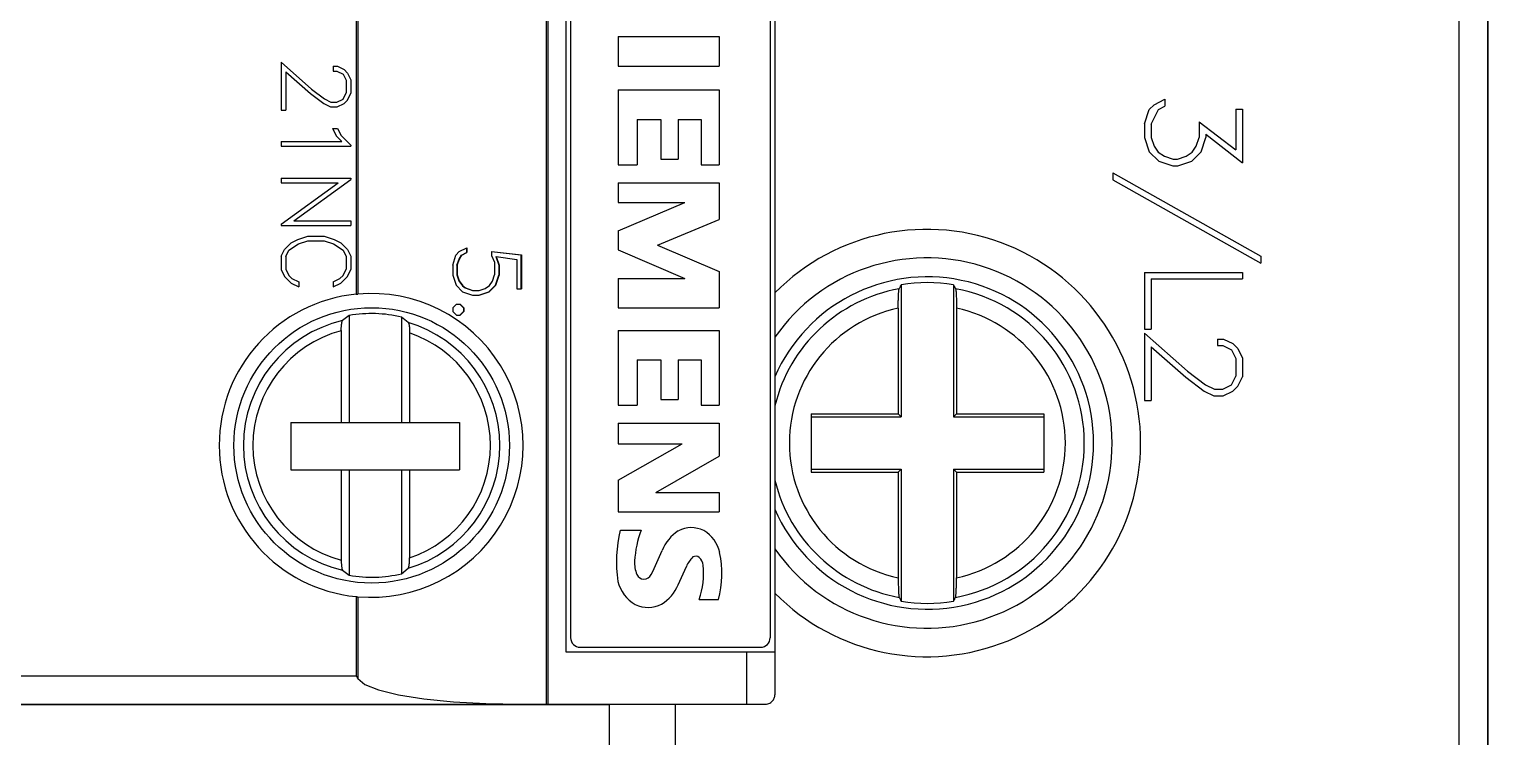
# Model space of a CAD drawing. Header units: millimetres. Extents: x -72 to 2978, y -1067 to 2817.
# Drawn here: x 2447.76 to 2478.47, y 889.07 to 903.97 of the extents above; entities that cross this region are included whole.
import ezdxf

# ---------------------------------------------------------------- set-up
doc = ezdxf.new("R2010")
doc.units = ezdxf.units.MM
doc.layers.add('10000_FRONT', color=7, linetype='Continuous')

msp = doc.modelspace()

# ---------------------------------------------------------------- linework, layer by layer
at = {"layer": '10000_FRONT', "color": 7, "linetype": 'Continuous', "lineweight": 25}
for p, q in [((2458.642, 917.753), (2458.642, 889.753)), ((2458.677, 917.753), (2458.677, 889.753)), ((2477.861, 917.153), (2477.861, 873.353)), ((2463.461, 916.753), (2463.461, 889.953)), ((2478.461, 916.753), (2478.461, 873.753)), ((2478.471, 916.743), (2478.471, 873.763)), ((2454.645, 908.869), (2454.645, 898.387)), ((2454.679, 908.865), (2454.679, 898.391)), ((2459.061, 906.653), (2459.061, 890.853)), ((2459.161, 906.353), (2459.161, 891.153)), ((2463.361, 906.353), (2463.361, 891.153)), ((2460.161, 903.813), (2460.161, 903.191)), ((2460.161, 903.813), (2462.29, 903.813)), ((2462.29, 903.813), (2462.29, 903.191)), ((2453.064, 903.276), (2453.064, 902.265)), ((2453.064, 903.276), (2453.707, 902.704)), ((2454.161, 903.188), (2454.161, 903.088)), ((2454.161, 903.188), (2454.249, 903.188)), ((2454.249, 903.188), (2454.393, 903.118)), ((2460.161, 903.191), (2462.29, 903.191)), ((2453.162, 903.068), (2453.162, 902.265)), ((2453.162, 903.068), (2453.685, 902.612)), ((2454.161, 903.088), (2454.241, 903.088)), ((2454.241, 903.088), (2454.37, 903.023)), ((2454.37, 903.023), (2454.436, 902.894)), ((2454.393, 903.118), (2454.464, 903.045)), ((2454.436, 902.894), (2454.436, 902.628)), ((2454.464, 903.045), (2454.534, 902.902)), ((2454.534, 902.902), (2454.534, 902.62)), ((2453.685, 902.612), (2453.961, 902.404)), ((2453.707, 902.704), (2453.978, 902.5)), ((2454.371, 902.498), (2454.436, 902.628)), ((2454.463, 902.477), (2454.534, 902.62)), ((2460.161, 902.689), (2460.161, 901.115)), ((2460.161, 902.689), (2462.29, 902.689)), ((2462.29, 902.689), (2462.29, 901.115)), ((2453.064, 902.265), (2453.162, 902.265)), ((2453.961, 902.404), (2454.102, 902.333)), ((2453.978, 902.5), (2454.112, 902.434)), ((2454.102, 902.333), (2454.248, 902.333)), ((2454.112, 902.434), (2454.241, 902.434)), ((2454.241, 902.434), (2454.371, 902.498)), ((2454.248, 902.333), (2454.391, 902.404)), ((2454.391, 902.404), (2454.463, 902.477)), ((2471.245, 901.979), (2471.343, 902.275)), ((2471.343, 902.275), (2471.444, 902.379)), ((2471.382, 901.971), (2471.536, 902.281)), ((2471.444, 902.379), (2471.67, 902.492)), ((2471.536, 902.281), (2471.67, 902.347)), ((2471.67, 902.492), (2471.67, 902.347)), ((2473.166, 902.287), (2473.166, 901.425)), ((2473.166, 902.287), (2473.303, 902.287)), ((2473.303, 902.287), (2473.303, 901.156)), ((2460.559, 902.067), (2460.559, 901.115)), ((2460.559, 902.067), (2461.06, 902.067)), ((2461.06, 902.067), (2461.06, 901.235)), ((2461.425, 902.067), (2461.425, 901.235)), ((2461.425, 902.067), (2461.909, 902.067)), ((2461.909, 902.067), (2461.909, 901.115)), ((2471.245, 901.979), (2471.245, 901.685)), ((2471.382, 901.971), (2471.382, 901.691)), ((2472.396, 902.02), (2472.396, 901.691)), ((2472.396, 902.02), (2473.166, 901.425)), ((2454.15, 901.877), (2454.231, 901.714)), ((2454.15, 901.877), (2454.254, 901.877)), ((2454.231, 901.714), (2454.344, 901.602)), ((2454.254, 901.877), (2454.326, 901.733)), ((2454.326, 901.733), (2454.534, 901.525)), ((2471.245, 901.685), (2471.344, 901.389)), ((2471.382, 901.691), (2471.446, 901.507)), ((2472.333, 901.507), (2472.396, 901.691)), ((2472.437, 901.389), (2472.536, 901.685)), ((2472.536, 901.759), (2472.536, 901.685)), ((2472.536, 901.759), (2473.303, 901.156)), ((2453.064, 901.602), (2453.064, 901.504)), ((2453.064, 901.602), (2454.344, 901.602)), ((2453.064, 901.504), (2454.534, 901.504)), ((2454.534, 901.525), (2454.534, 901.504)), ((2471.344, 901.389), (2471.543, 901.188)), ((2471.446, 901.507), (2471.531, 901.378)), ((2471.531, 901.378), (2471.66, 901.293)), ((2472.118, 901.293), (2472.248, 901.378)), ((2472.236, 901.188), (2472.437, 901.389)), ((2472.248, 901.378), (2472.333, 901.507)), ((2460.161, 901.115), (2460.559, 901.115)), ((2461.06, 901.235), (2461.425, 901.235)), ((2461.909, 901.115), (2462.29, 901.115)), ((2471.543, 901.188), (2471.839, 901.09)), ((2471.66, 901.293), (2471.845, 901.23)), ((2471.839, 901.09), (2471.941, 901.09)), ((2471.845, 901.23), (2471.935, 901.23)), ((2471.935, 901.23), (2472.118, 901.293)), ((2471.941, 901.09), (2472.236, 901.188)), ((2453.064, 900.829), (2453.064, 900.731)), ((2453.064, 900.829), (2454.534, 900.829)), ((2453.064, 899.861), (2454.265, 900.731)), ((2453.064, 900.731), (2454.265, 900.731)), ((2453.332, 899.935), (2454.534, 900.806)), ((2454.534, 900.829), (2454.534, 900.806)), ((2460.161, 900.733), (2460.161, 900.318)), ((2460.161, 900.733), (2462.29, 900.733)), ((2462.29, 900.733), (2462.29, 899.963)), ((2470.578, 900.943), (2470.578, 900.794)), ((2470.578, 900.943), (2473.695, 899.189)), ((2470.578, 900.794), (2473.695, 899.042)), ((2460.161, 899.724), (2461.563, 900.318)), ((2460.161, 900.318), (2461.563, 900.318)), ((2453.064, 899.861), (2453.064, 899.837)), ((2453.064, 899.837), (2454.534, 899.837)), ((2453.332, 899.935), (2454.534, 899.935)), ((2454.534, 899.935), (2454.534, 899.837)), ((2460.992, 899.417), (2462.29, 899.963)), ((2453.275, 899.473), (2453.416, 899.541)), ((2453.416, 899.541), (2453.626, 899.611)), ((2453.429, 899.446), (2453.629, 899.513)), ((2453.626, 899.611), (2453.972, 899.611)), ((2453.629, 899.513), (2453.968, 899.513)), ((2453.968, 899.513), (2454.168, 899.446)), ((2453.972, 899.611), (2454.181, 899.541)), ((2454.181, 899.541), (2454.322, 899.473)), ((2460.161, 899.724), (2460.161, 899.32)), ((2453.064, 899.189), (2453.134, 899.332)), ((2453.064, 899.189), (2453.064, 898.907)), ((2453.134, 899.332), (2453.275, 899.473)), ((2453.162, 899.18), (2453.227, 899.313)), ((2453.227, 899.313), (2453.429, 899.446)), ((2454.168, 899.446), (2454.37, 899.313)), ((2454.322, 899.473), (2454.463, 899.332)), ((2454.37, 899.313), (2454.436, 899.18)), ((2454.463, 899.332), (2454.534, 899.189)), ((2454.534, 899.189), (2454.534, 898.907)), ((2456.677, 899), (2456.745, 899.211)), ((2456.745, 899.211), (2456.817, 899.286)), ((2456.812, 899.127), (2456.863, 899.21)), ((2456.817, 899.286), (2456.976, 899.366)), ((2456.818, 899.127), (2456.87, 899.21)), ((2456.863, 899.21), (2456.969, 899.263)), ((2456.863, 899.21), (2456.87, 899.21)), ((2456.87, 899.21), (2456.976, 899.263)), ((2456.969, 899.363), (2456.969, 899.263)), ((2456.969, 899.263), (2456.976, 899.263)), ((2456.976, 899.366), (2456.976, 899.263)), ((2457.491, 899.29), (2457.491, 899.2)), ((2457.491, 899.29), (2458.125, 899.218)), ((2457.491, 899.289), (2458.115, 899.218)), ((2457.491, 899.2), (2457.559, 899.063)), ((2458.115, 899.218), (2458.115, 898.502)), ((2458.115, 899.218), (2458.125, 899.218)), ((2458.125, 899.218), (2458.125, 898.502)), ((2460.161, 899.32), (2461.568, 898.721)), ((2460.992, 899.417), (2462.29, 898.866)), ((2473.695, 899.189), (2473.695, 899.042)), ((2453.064, 898.907), (2453.133, 898.763)), ((2453.162, 899.18), (2453.162, 898.914)), ((2453.162, 898.914), (2453.229, 898.783)), ((2454.369, 898.783), (2454.436, 898.914)), ((2454.436, 899.18), (2454.436, 898.914)), ((2454.464, 898.763), (2454.534, 898.907)), ((2456.677, 899), (2456.677, 898.79)), ((2456.767, 898.996), (2456.812, 899.127)), ((2456.767, 898.996), (2456.767, 898.794)), ((2456.767, 898.996), (2456.773, 898.996)), ((2456.773, 898.996), (2456.818, 899.127)), ((2456.773, 898.996), (2456.773, 898.794)), ((2456.812, 899.127), (2456.818, 899.127)), ((2457.559, 899.063), (2457.559, 898.794)), ((2457.588, 899.185), (2457.647, 899)), ((2457.588, 899.185), (2457.596, 899.185)), ((2457.596, 899.185), (2457.656, 899)), ((2457.596, 899.185), (2458.028, 899.121)), ((2457.647, 899), (2457.647, 898.79)), ((2457.647, 899), (2457.656, 899)), ((2457.656, 899), (2457.656, 898.79)), ((2458.028, 899.121), (2458.028, 898.502)), ((2453.133, 898.763), (2453.274, 898.623)), ((2453.229, 898.783), (2453.294, 898.718)), ((2453.274, 898.623), (2453.436, 898.542)), ((2453.294, 898.718), (2453.436, 898.646)), ((2453.436, 898.646), (2453.436, 898.542)), ((2454.161, 898.646), (2454.304, 898.718)), ((2454.161, 898.646), (2454.161, 898.542)), ((2454.161, 898.542), (2454.324, 898.623)), ((2454.304, 898.718), (2454.369, 898.783)), ((2454.324, 898.623), (2454.464, 898.763)), ((2456.677, 898.79), (2456.747, 898.579)), ((2456.747, 898.579), (2456.887, 898.435)), ((2456.767, 898.794), (2456.807, 898.669)), ((2456.767, 898.794), (2456.773, 898.794)), ((2456.773, 898.794), (2456.814, 898.669)), ((2456.807, 898.669), (2456.881, 898.564)), ((2456.807, 898.669), (2456.814, 898.669)), ((2456.814, 898.669), (2456.888, 898.564)), ((2457.437, 898.435), (2457.578, 898.579)), ((2457.445, 898.435), (2457.587, 898.579)), ((2457.454, 898.571), (2457.515, 898.663)), ((2457.515, 898.663), (2457.559, 898.794)), ((2457.578, 898.579), (2457.647, 898.79)), ((2457.578, 898.579), (2457.587, 898.579)), ((2457.587, 898.579), (2457.656, 898.79)), ((2457.647, 898.79), (2457.656, 898.79)), ((2460.161, 898.721), (2460.161, 898.102)), ((2460.161, 898.721), (2461.568, 898.721)), ((2462.29, 898.866), (2462.29, 898.102)), ((2466.114, 898.574), (2466.121, 898.586)), ((2466.121, 898.586), (2466.121, 895.803)), ((2467.221, 898.586), (2467.221, 895.803)), ((2467.221, 898.586), (2467.227, 898.574)), ((2471.245, 898.847), (2471.245, 897.653)), ((2471.245, 898.847), (2473.303, 898.847)), ((2471.382, 898.71), (2471.382, 897.653)), ((2471.382, 898.71), (2473.303, 898.71)), ((2473.303, 898.847), (2473.303, 898.71)), ((2454.645, 898.387), (2454.65, 898.388)), ((2454.65, 898.388), (2454.655, 898.388)), ((2454.655, 898.388), (2454.659, 898.389)), ((2454.659, 898.389), (2454.664, 898.389)), ((2454.664, 898.389), (2454.669, 898.39)), ((2454.669, 898.39), (2454.674, 898.39)), ((2454.674, 898.39), (2454.679, 898.391)), ((2456.881, 898.564), (2456.94, 898.524)), ((2456.881, 898.564), (2456.888, 898.564)), ((2456.887, 898.435), (2457.096, 898.365)), ((2456.888, 898.564), (2456.947, 898.524)), ((2456.94, 898.524), (2457.093, 898.465)), ((2456.94, 898.524), (2456.947, 898.524)), ((2456.947, 898.524), (2457.101, 898.465)), ((2457.093, 898.465), (2457.101, 898.465)), ((2457.096, 898.365), (2457.236, 898.365)), ((2457.101, 898.465), (2457.233, 898.465)), ((2457.229, 898.365), (2457.437, 898.435)), ((2457.233, 898.465), (2457.363, 898.51)), ((2457.236, 898.365), (2457.445, 898.435)), ((2457.363, 898.51), (2457.454, 898.571)), ((2457.437, 898.435), (2457.445, 898.435)), ((2458.028, 898.502), (2458.125, 898.502)), ((2466.059, 898.247), (2466.06, 898.27)), ((2466.06, 898.294), (2466.061, 898.317)), ((2466.06, 898.27), (2466.06, 898.294)), ((2466.061, 898.317), (2466.062, 898.339)), ((2466.062, 898.339), (2466.063, 898.36)), ((2466.063, 898.36), (2466.064, 898.379)), ((2466.064, 898.379), (2466.065, 898.397)), ((2466.065, 898.397), (2466.066, 898.414)), ((2466.066, 898.414), (2466.067, 898.43)), ((2466.067, 898.43), (2466.068, 898.445)), ((2466.068, 898.445), (2466.069, 898.458)), ((2466.069, 898.458), (2466.07, 898.47)), ((2466.07, 898.47), (2466.072, 898.479)), ((2466.072, 898.479), (2466.073, 898.488)), ((2466.073, 898.488), (2466.074, 898.495)), ((2466.074, 898.495), (2466.076, 898.5)), ((2466.076, 898.5), (2466.077, 898.504)), ((2466.077, 898.504), (2466.083, 898.515)), ((2466.083, 898.515), (2466.089, 898.527)), ((2466.089, 898.527), (2466.096, 898.539)), ((2466.096, 898.539), (2466.102, 898.55)), ((2466.102, 898.55), (2466.108, 898.562)), ((2466.108, 898.562), (2466.114, 898.574)), ((2467.227, 898.574), (2467.233, 898.562)), ((2467.233, 898.562), (2467.24, 898.55)), ((2467.24, 898.55), (2467.246, 898.539)), ((2467.246, 898.539), (2467.252, 898.527)), ((2467.252, 898.527), (2467.258, 898.515)), ((2467.258, 898.515), (2467.264, 898.504)), ((2467.264, 898.504), (2467.266, 898.499)), ((2467.266, 898.499), (2467.268, 898.492)), ((2467.268, 898.492), (2467.269, 898.483)), ((2467.269, 898.483), (2467.271, 898.471)), ((2467.271, 898.471), (2467.272, 898.458)), ((2467.272, 898.458), (2467.274, 898.441)), ((2467.274, 898.441), (2467.275, 898.423)), ((2467.275, 898.423), (2467.276, 898.402)), ((2467.276, 898.402), (2467.278, 898.381)), ((2467.278, 898.381), (2467.279, 898.358)), ((2467.279, 898.358), (2467.28, 898.332)), ((2467.28, 898.332), (2467.281, 898.305)), ((2467.281, 898.305), (2467.281, 898.276)), ((2467.281, 898.276), (2467.282, 898.248)), ((2456.677, 898.102), (2456.754, 898.18)), ((2456.677, 898.102), (2456.677, 898.021)), ((2456.677, 898.021), (2456.754, 897.943)), ((2456.754, 898.18), (2456.834, 898.18)), ((2456.827, 898.18), (2456.904, 898.102)), ((2456.827, 897.943), (2456.904, 898.021)), ((2456.834, 898.18), (2456.911, 898.102)), ((2456.834, 897.943), (2456.911, 898.021)), ((2456.904, 898.102), (2456.904, 898.021)), ((2456.904, 898.102), (2456.911, 898.102)), ((2456.904, 898.021), (2456.911, 898.021)), ((2456.911, 898.102), (2456.911, 898.021)), ((2460.161, 898.102), (2462.29, 898.102)), ((2466.058, 898.198), (2466.059, 898.223)), ((2466.058, 898.172), (2466.058, 898.198)), ((2466.058, 898.145), (2466.058, 898.172)), ((2466.058, 898.119), (2466.058, 898.145)), ((2466.058, 898.094), (2466.058, 898.119)), ((2466.058, 898.094), (2466.058, 895.866)), ((2466.059, 898.223), (2466.059, 898.247)), ((2467.282, 898.248), (2467.283, 898.219)), ((2467.283, 898.219), (2467.283, 898.188)), ((2467.283, 898.188), (2467.283, 898.156)), ((2467.283, 898.156), (2467.283, 898.124)), ((2467.283, 898.124), (2467.284, 898.094)), ((2467.284, 898.094), (2467.284, 895.866)), ((2454.331, 897.66), (2454.332, 897.673)), ((2454.331, 897.646), (2454.331, 897.66)), ((2454.332, 897.687), (2454.333, 897.699)), ((2454.332, 897.673), (2454.332, 897.687)), ((2454.333, 897.699), (2454.334, 897.711)), ((2454.334, 897.711), (2454.335, 897.723)), ((2454.335, 897.723), (2454.336, 897.735)), ((2454.336, 897.735), (2454.337, 897.746)), ((2454.337, 897.746), (2454.338, 897.757)), ((2454.338, 897.757), (2454.34, 897.767)), ((2454.34, 897.767), (2454.341, 897.776)), ((2454.341, 897.776), (2454.343, 897.785)), ((2454.343, 897.785), (2454.344, 897.794)), ((2454.344, 897.794), (2454.346, 897.801)), ((2454.346, 897.801), (2454.348, 897.808)), ((2454.348, 897.808), (2454.349, 897.815)), ((2454.349, 897.815), (2454.351, 897.82)), ((2454.351, 897.82), (2454.353, 897.824)), ((2454.353, 897.824), (2454.355, 897.828)), ((2454.355, 897.828), (2454.357, 897.831)), ((2454.357, 897.831), (2454.359, 897.833)), ((2454.501, 897.939), (2454.359, 897.833)), ((2454.501, 897.939), (2454.501, 895.688)), ((2455.601, 897.906), (2455.601, 895.688)), ((2455.742, 897.791), (2455.601, 897.906)), ((2455.742, 897.79), (2455.744, 897.788)), ((2455.744, 897.788), (2455.747, 897.783)), ((2455.747, 897.783), (2455.749, 897.778)), ((2455.749, 897.778), (2455.752, 897.772)), ((2455.752, 897.772), (2455.754, 897.764)), ((2455.754, 897.764), (2455.756, 897.755)), ((2455.756, 897.755), (2455.758, 897.745)), ((2455.758, 897.745), (2455.76, 897.734)), ((2455.76, 897.734), (2455.762, 897.723)), ((2455.762, 897.723), (2455.763, 897.71)), ((2455.763, 897.71), (2455.765, 897.697)), ((2455.765, 897.697), (2455.766, 897.682)), ((2455.766, 897.682), (2455.767, 897.667)), ((2455.767, 897.667), (2455.768, 897.653)), ((2456.754, 897.943), (2456.834, 897.943)), ((2454.331, 897.633), (2454.331, 897.646)), ((2454.331, 897.62), (2454.331, 897.633)), ((2454.331, 897.62), (2454.331, 895.688)), ((2455.768, 897.653), (2455.769, 897.637)), ((2455.769, 897.637), (2455.77, 897.621)), ((2455.77, 897.621), (2455.77, 897.604)), ((2455.77, 897.604), (2455.771, 897.588)), ((2455.771, 897.588), (2455.771, 897.572)), ((2455.771, 897.572), (2455.771, 895.688)), ((2460.161, 897.625), (2460.161, 896.051)), ((2460.161, 897.625), (2462.29, 897.625)), ((2462.29, 897.625), (2462.29, 896.051)), ((2471.245, 897.653), (2471.382, 897.653)), ((2471.245, 897.567), (2471.245, 896.152)), ((2471.245, 897.567), (2472.145, 896.765)), ((2472.781, 897.443), (2472.781, 897.304)), ((2472.781, 897.443), (2472.904, 897.443)), ((2472.904, 897.443), (2473.105, 897.346)), ((2471.382, 897.276), (2471.382, 896.152)), ((2471.382, 897.276), (2472.115, 896.637)), ((2472.781, 897.304), (2472.894, 897.304)), ((2472.894, 897.304), (2473.074, 897.213)), ((2473.074, 897.213), (2473.166, 897.032)), ((2473.105, 897.346), (2473.205, 897.244)), ((2473.205, 897.244), (2473.303, 897.043)), ((2473.303, 897.043), (2473.303, 896.648)), ((2460.559, 897.003), (2460.559, 896.051)), ((2460.559, 897.003), (2461.06, 897.003)), ((2461.06, 897.003), (2461.06, 896.171)), ((2461.425, 897.003), (2461.425, 896.171)), ((2461.425, 897.003), (2461.909, 897.003)), ((2461.909, 897.003), (2461.909, 896.051)), ((2472.145, 896.765), (2472.525, 896.48)), ((2473.166, 897.032), (2473.166, 896.66)), ((2472.115, 896.637), (2472.502, 896.346)), ((2472.525, 896.48), (2472.713, 896.388)), ((2472.894, 896.388), (2473.075, 896.477)), ((2473.075, 896.477), (2473.166, 896.66)), ((2473.103, 896.346), (2473.204, 896.448)), ((2473.204, 896.448), (2473.303, 896.648)), ((2461.06, 896.171), (2461.425, 896.171)), ((2471.245, 896.152), (2471.382, 896.152)), ((2472.502, 896.346), (2472.699, 896.247)), ((2472.699, 896.247), (2472.902, 896.247)), ((2472.713, 896.388), (2472.894, 896.388)), ((2472.902, 896.247), (2473.103, 896.346)), ((2460.161, 896.051), (2460.559, 896.051)), ((2461.909, 896.051), (2462.29, 896.051)), ((2464.221, 895.866), (2464.221, 894.64)), ((2464.221, 895.866), (2466.058, 895.866)), ((2466.058, 895.866), (2466.121, 895.803)), ((2467.221, 895.803), (2467.284, 895.866)), ((2467.284, 895.866), (2469.121, 895.866)), ((2469.121, 895.866), (2469.121, 894.64)), ((2453.271, 895.688), (2453.271, 894.688)), ((2453.271, 895.688), (2456.821, 895.688)), ((2456.821, 895.688), (2456.821, 894.688)), ((2460.161, 895.669), (2460.161, 895.235)), ((2460.161, 895.669), (2462.29, 895.669)), ((2462.29, 895.669), (2462.29, 894.978)), ((2464.221, 895.803), (2466.121, 895.803)), ((2467.221, 895.803), (2469.121, 895.803)), ((2460.161, 894.472), (2461.511, 895.235)), ((2460.161, 895.235), (2461.511, 895.235)), ((2460.957, 894.212), (2462.29, 894.978)), ((2453.271, 894.688), (2456.821, 894.688)), ((2454.331, 894.688), (2454.331, 892.786)), ((2454.501, 894.688), (2454.501, 892.467)), ((2455.601, 894.688), (2455.601, 892.5)), ((2455.771, 894.688), (2455.771, 892.835)), ((2464.221, 894.703), (2466.121, 894.703)), ((2464.221, 894.64), (2466.058, 894.64)), ((2466.058, 894.64), (2466.121, 894.703)), ((2466.058, 894.64), (2466.058, 892.412)), ((2466.121, 894.703), (2466.121, 891.921)), ((2467.221, 894.703), (2467.221, 891.921)), ((2467.221, 894.703), (2467.284, 894.64)), ((2467.221, 894.703), (2469.121, 894.703)), ((2467.284, 894.64), (2467.284, 892.412)), ((2467.284, 894.64), (2469.121, 894.64)), ((2460.161, 894.472), (2460.161, 893.802)), ((2460.957, 894.212), (2462.29, 894.212)), ((2462.29, 894.212), (2462.29, 893.802)), ((2460.161, 893.802), (2462.29, 893.802)), ((2460.207, 893.417), (2460.645, 893.417)), ((2454.331, 892.786), (2454.331, 892.771)), ((2454.331, 892.771), (2454.331, 892.754)), ((2454.331, 892.754), (2454.332, 892.738)), ((2455.767, 892.73), (2455.768, 892.742)), ((2455.768, 892.754), (2455.769, 892.767)), ((2455.768, 892.742), (2455.768, 892.754)), ((2455.769, 892.767), (2455.77, 892.78)), ((2455.77, 892.808), (2455.771, 892.821)), ((2455.77, 892.794), (2455.77, 892.808)), ((2455.77, 892.78), (2455.77, 892.794)), ((2455.771, 892.821), (2455.771, 892.835)), ((2454.332, 892.738), (2454.332, 892.722)), ((2454.332, 892.722), (2454.333, 892.707)), ((2454.333, 892.707), (2454.334, 892.692)), ((2454.334, 892.692), (2454.335, 892.678)), ((2454.335, 892.678), (2454.337, 892.664)), ((2454.337, 892.664), (2454.338, 892.65)), ((2454.338, 892.65), (2454.34, 892.638)), ((2454.34, 892.638), (2454.341, 892.627)), ((2454.341, 892.627), (2454.343, 892.617)), ((2454.343, 892.617), (2454.345, 892.607)), ((2454.345, 892.607), (2454.348, 892.598)), ((2454.348, 892.598), (2454.35, 892.591)), ((2454.35, 892.591), (2454.352, 892.585)), ((2454.352, 892.585), (2454.354, 892.58)), ((2454.354, 892.58), (2454.357, 892.576)), ((2454.357, 892.576), (2454.359, 892.573)), ((2454.359, 892.573), (2454.501, 892.467)), ((2455.601, 892.5), (2455.742, 892.616)), ((2455.742, 892.616), (2455.744, 892.618)), ((2455.744, 892.618), (2455.746, 892.621)), ((2455.746, 892.621), (2455.748, 892.625)), ((2455.748, 892.625), (2455.75, 892.63)), ((2455.75, 892.63), (2455.752, 892.635)), ((2455.752, 892.635), (2455.754, 892.642)), ((2455.754, 892.642), (2455.755, 892.649)), ((2455.755, 892.649), (2455.757, 892.657)), ((2455.757, 892.657), (2455.759, 892.666)), ((2455.759, 892.666), (2455.76, 892.675)), ((2455.76, 892.675), (2455.762, 892.684)), ((2455.762, 892.684), (2455.763, 892.695)), ((2455.763, 892.695), (2455.764, 892.706)), ((2455.764, 892.706), (2455.766, 892.718)), ((2455.766, 892.718), (2455.767, 892.73)), ((2461.425, 892.269), (2461.597, 892.652)), ((2466.058, 892.412), (2466.058, 892.382)), ((2466.058, 892.382), (2466.058, 892.35)), ((2466.058, 892.35), (2466.058, 892.318)), ((2466.058, 892.318), (2466.059, 892.287)), ((2466.059, 892.287), (2466.059, 892.258)), ((2466.059, 892.258), (2466.06, 892.23)), ((2466.06, 892.23), (2466.061, 892.202)), ((2466.061, 892.202), (2466.062, 892.174)), ((2466.062, 892.174), (2466.063, 892.149)), ((2466.063, 892.149), (2466.064, 892.125)), ((2467.277, 892.11), (2467.278, 892.127)), ((2467.278, 892.127), (2467.279, 892.146)), ((2467.279, 892.167), (2467.28, 892.19)), ((2467.279, 892.146), (2467.279, 892.167)), ((2467.28, 892.19), (2467.281, 892.213)), ((2467.281, 892.236), (2467.282, 892.259)), ((2467.281, 892.213), (2467.281, 892.236)), ((2467.282, 892.283), (2467.283, 892.308)), ((2467.282, 892.259), (2467.282, 892.283)), ((2467.283, 892.387), (2467.284, 892.412)), ((2467.283, 892.361), (2467.283, 892.387)), ((2467.283, 892.335), (2467.283, 892.361)), ((2467.283, 892.308), (2467.283, 892.335)), ((2454.645, 892.019), (2454.645, 890.353)), ((2454.645, 892.019), (2454.65, 892.018)), ((2454.65, 892.018), (2454.655, 892.018)), ((2454.655, 892.018), (2454.659, 892.017)), ((2454.659, 892.017), (2454.664, 892.017)), ((2454.664, 892.017), (2454.669, 892.016)), ((2454.669, 892.016), (2454.674, 892.016)), ((2454.674, 892.016), (2454.679, 892.015)), ((2454.679, 892.015), (2454.679, 890.293)), ((2461.866, 891.959), (2462.275, 891.959)), ((2466.064, 892.125), (2466.065, 892.104)), ((2466.065, 892.104), (2466.066, 892.084)), ((2466.066, 892.084), (2466.068, 892.065)), ((2466.068, 892.065), (2466.069, 892.048)), ((2466.069, 892.048), (2466.07, 892.035)), ((2466.07, 892.035), (2466.072, 892.023)), ((2466.072, 892.023), (2466.074, 892.014)), ((2466.074, 892.014), (2466.075, 892.007)), ((2466.075, 892.007), (2466.077, 892.002)), ((2466.077, 892.002), (2466.083, 891.991)), ((2466.083, 891.991), (2466.089, 891.979)), ((2466.089, 891.979), (2466.096, 891.967)), ((2466.096, 891.967), (2466.102, 891.956)), ((2466.102, 891.956), (2466.108, 891.944)), ((2466.108, 891.944), (2466.114, 891.932)), ((2466.114, 891.932), (2466.121, 891.921)), ((2467.221, 891.921), (2467.227, 891.932)), ((2467.227, 891.932), (2467.233, 891.944)), ((2467.233, 891.944), (2467.24, 891.956)), ((2467.24, 891.956), (2467.246, 891.967)), ((2467.246, 891.967), (2467.252, 891.979)), ((2467.252, 891.979), (2467.258, 891.991)), ((2467.258, 891.991), (2467.264, 892.002)), ((2467.264, 892.002), (2467.266, 892.006)), ((2467.266, 892.006), (2467.267, 892.011)), ((2467.267, 892.011), (2467.269, 892.018)), ((2467.269, 892.018), (2467.27, 892.027)), ((2467.27, 892.027), (2467.271, 892.036)), ((2467.271, 892.036), (2467.272, 892.048)), ((2467.272, 892.048), (2467.273, 892.061)), ((2467.273, 892.061), (2467.275, 892.076)), ((2467.275, 892.076), (2467.276, 892.092)), ((2467.276, 892.092), (2467.277, 892.11)), ((2459.361, 890.953), (2463.161, 890.953)), ((2459.061, 890.853), (2463.461, 890.853)), ((2462.861, 890.853), (2462.861, 889.753)), ((2417.276, 890.353), (2454.645, 890.353)), ((2454.645, 890.353), (2454.65, 890.345)), ((2454.65, 890.345), (2454.654, 890.336)), ((2454.654, 890.336), (2454.659, 890.328)), ((2454.659, 890.328), (2454.664, 890.319)), ((2454.664, 890.319), (2454.669, 890.311)), ((2454.669, 890.311), (2454.674, 890.302)), ((2454.674, 890.302), (2454.679, 890.293)), ((2408.661, 889.753), (2463.261, 889.753)), ((2411.971, 889.743), (2459.971, 889.743)), ((2459.971, 889.753), (2459.971, 888.753)), ((2461.361, 889.753), (2461.361, 888.753)), ((2463.261, 889.753), (2463.286, 889.755)), ((2463.286, 889.755), (2463.311, 889.759)), ((2463.311, 889.759), (2463.333, 889.767)), ((2463.333, 889.767), (2463.353, 889.776)), ((2463.353, 889.776), (2463.372, 889.787)), ((2463.372, 889.787), (2463.389, 889.8)), ((2463.389, 889.8), (2463.404, 889.814)), ((2463.404, 889.814), (2463.418, 889.829)), ((2463.418, 889.829), (2463.429, 889.846)), ((2463.429, 889.846), (2463.439, 889.863)), ((2463.439, 889.863), (2463.447, 889.88)), ((2463.447, 889.88), (2463.453, 889.898)), ((2463.453, 889.898), (2463.457, 889.917)), ((2463.457, 889.917), (2463.46, 889.935)), ((2463.46, 889.935), (2463.461, 889.953))]:
    msp.add_line(p, q, dxfattribs=at)
msp.add_lwpolyline([(2454.679, 890.293), (2454.826, 890.17), (2455.115, 890.055), (2455.536, 889.953), (2456.069, 889.868), (2456.691, 889.805), (2457.374, 889.766), (2458.088, 889.753)], dxfattribs=at)
msp.add_circle((2454.971, 895.203), 2.9, dxfattribs=at)
for centre, radius, start, end in [((2466.661, 895.253), 4.5, 224.6749, 135.3251), ((2466.661, 895.253), 3.9, 214.8642, 145.1358), ((2466.671, 895.253), 3.5, 203.489, 156.511), ((2466.671, 895.253), 3.378, 80.6281, 99.3718), ((2454.961, 895.203), 3.2, 95.6645, 264.3355), ((2454.961, 895.203), 3.2, 264.9559, 95.0441), ((2466.671, 895.253), 3.304, 100.3512, 166.2648), ((2466.671, 895.253), 3.304, 280.3512, 79.6488), ((2454.971, 895.203), 2.776, 76.8814, 99.7486), ((2466.671, 895.253), 2.906, 102.1754, 257.8246), ((2466.671, 895.253), 2.906, 282.1754, 77.8246), ((2454.971, 895.203), 2.7, 103.0846, 256.9154), ((2454.971, 895.203), 2.7, 0, 73.4023), ((2454.971, 895.203), 2.5, 104.8328, 255.1672), ((2454.971, 895.203), 2.5, 288.6629, 71.3371), ((2454.971, 895.203), 2.7, 286.5977, 0), ((2466.671, 895.253), 3.304, 193.7352, 259.6488), ((2462.841, 892.753), 2.717, 165.8458, 188.7406), ((2462.712, 892.641), 2.208, 159.4056, 176.6659), ((2461.891, 892.674), 0.864, 122.4234, 158.5568), ((2461.701, 892.888), 0.583, 63.4065, 117.9182), ((2461.608, 892.799), 0.706, 11.937, 59.891), ((2461.134, 892.726), 0.628, 176.0665, 202.8581), ((2452.001, 896.772), 9.841, 334.1587, 337.4003), ((2462.123, 892.439), 0.567, 133.0236, 157.9965), ((2461.793, 892.742), 0.126, 54.8612, 116.9671), ((2461.701, 892.656), 0.251, 5.0873, 48.8885), ((2460.274, 892.499), 2.072, 344.8869, 12.4236), ((2454.971, 895.203), 2.776, 260.2514, 283.1186), ((2460.701, 892.544), 0.157, 203.1044, 270.0796), ((2460.698, 892.567), 0.181, 270.7318, 331.8542), ((2460.296, 892.509), 1.663, 340.6948, 5.8427), ((2460.898, 892.517), 0.763, 193.3853, 240.2963), ((2460.597, 892.619), 0.898, 302.199, 337.0969), ((2460.793, 892.411), 0.621, 243.8974, 297.0574), ((2466.671, 895.253), 3.378, 260.6282, 279.3719), ((2459.361, 891.153), 0.2, 180, 269.9998), ((2463.161, 891.153), 0.2, 270.0002, 0)]:
    msp.add_arc(centre, radius, start, end, dxfattribs=at)

doc.saveas('drawing.dxf')
